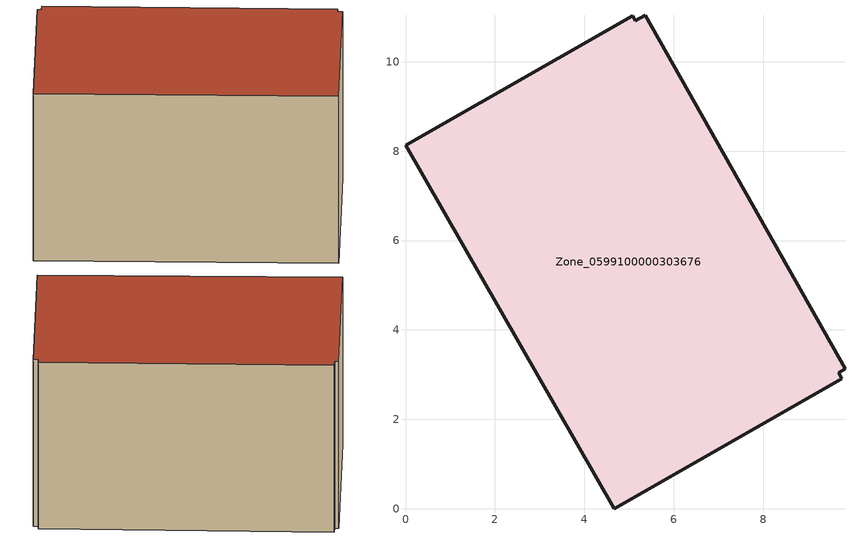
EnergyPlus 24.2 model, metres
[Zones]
Zone_0599100000303676
 floor ground (C_G): 9.83,3.13 9.69,3.04 9.77,2.9 4.67,0 0,8.13 5.08,11.03 5.14,10.92 5.36,11.04 z0
 wall outside (C_F): 9.83,3.13 5.36,11.04 5.14,10.92 5.08,11.03 0,8.13 4.67,0 9.77,2.9 9.69,3.04 9.83,3.13 z0:5.7
 roof outside (C_R): 9.69,3.04 9.83,3.13 5.36,11.04 5.14,10.92 5.08,11.03 0,8.13 4.67,0 9.77,2.9 z5.7
[BUILDING]
Pand.0599100000303676: North Axis=0; Terrain=City; Loads Convergence Tolerance Value=0.04; Temperature Convergence Tolerance Value=0.4; Solar Distribution=FullExterior; Maximum Number of Warmup Days=25; Minimum Number of Warmup Days=1
[Site:Location]
Rotterdam.The.Hague.AP_ZH_NLD Design_Conditions: Latitude=51.96; Longitude=4.45; Time Zone=1; Elevation=-4.5
[SITE:GROUNDTEMPERATURE:BUILDINGSURFACE]
18, 18, 18, 18, 18, 18, 18, 18, 18, 18, 18, 18
[MATERIAL] Thermal Absorptance=0.9; Solar Absorptance=0.7; Visible Absorptance=0.7
Name | Roughness | Thickness | Conductivity | Density | Specific Heat
G.TC.1946-1964 | MediumSmooth | 0.15 | 1 | 540 | 1210
F.TC.1946-1964 | Rough | 0.3 | 0.857143 | 1920 | 840
R.TC.1946-1964 | MediumRough | 0.2 | 0.235294 | 1500 | 1000
[CONSTRUCTION]
C_G: G.TC.1946-1964
C_F: F.TC.1946-1964
C_R: R.TC.1946-1964
[ZONE]
Zone_0599100000303676: Type=1; Multiplier=1; Ceiling Height=Autocalculate; Volume=Autocalculate; Floor Area=autocalculate; Part of Total Floor Area=Yes
[ZONEINFILTRATION:DESIGNFLOWRATE]
Infil_Zone_0599100000303676: Zone or ZoneList or Space or SpaceList=Zone_0599100000303676; Schedule=AlwaysOn; Design Flow Rate Calculation Method=Flow/Area; Flow Rate per Floor Area=0.003; Constant Term Coefficient=1; Temperature Term Coefficient=0; Velocity Term Coefficient=0; Velocity Squared Term Coefficient=0
[HVACTEMPLATE:ZONE:IDEALLOADSAIRSYSTEM]
Zone_0599100000303676: Maximum Heating Supply Air Temperature=50; Minimum Cooling Supply Air Temperature=13; Maximum Heating Supply Air Humidity Ratio=0.0156; Minimum Cooling Supply Air Humidity Ratio=0.0077; Heating Limit=NoLimit; Cooling Limit=NoLimit; Dehumidification Control Type=ConstantSensibleHeatRatio; Cooling Sensible Heat Ratio=0.7; Dehumidification Setpoint=60; Humidification Control Type=None; Humidification Setpoint=30; Outdoor Air Method=None; Outdoor Air Flow Rate per Person=0.00944; Outdoor Air Flow Rate per Zone Floor Area=0; Outdoor Air Flow Rate per Zone=0; Demand Controlled Ventilation Type=None; Outdoor Air Economizer Type=NoEconomizer; Heat Recovery Type=None; Sensible Heat Recovery Effectiveness=0.7; Latent Heat Recovery Effectiveness=0.65
[ZONECONTROL:THERMOSTAT]
ThermostatControl_Zone_0599100000303676: Zone or ZoneList=Zone_0599100000303676; Control Type Schedule=DualSetpointControlType; Control 1=Thermostat_Zone_0599100000303676; Temperature Difference Between Cutout And Setpoint=0
[THERMOSTATSETPOINT:DUALSETPOINT]
Thermostat_Zone_0599100000303676: Heating Setpoint Temperature Schedule=HeatingSetpoint_Zone_0599100000303676; Cooling Setpoint Temperature Schedule=CoolingSetpoint_Zone_0599100000303676
[SCHEDULE:COMPACT]
HeatingSetpoint_Zone_0599100000303676: Through: 12/31, For: AllDays, Until: 24:00, 21
CoolingSetpoint_Zone_0599100000303676: Through: 12/31, For: AllDays, Until: 24:00, 24
DualSetpointControlType: Through: 12/31, For: AllDays, Until: 24:00, 4
AlwaysOn: Through: 12/31, For: AllDays, Until: 24:00, 1
